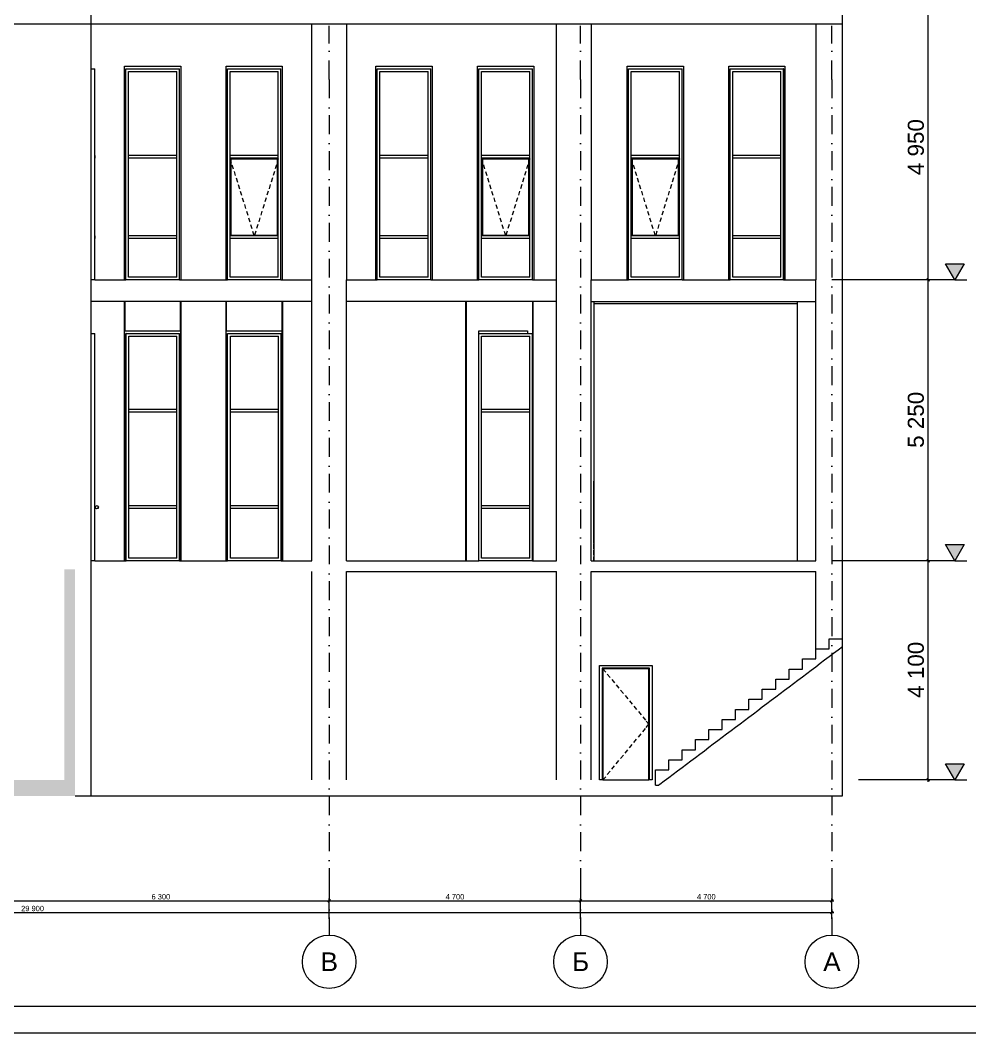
# Model space of a CAD drawing. Header units: millimetres. Extents: x 1499747 to 4230374, y -28481 to 441852.
# Drawn here: x 2546771 to 2564527, y -27675 to -8739 of the extents above; entities that cross this region are included whole.
import ezdxf
from ezdxf.xclip import XClip

# ---------------------------------------------------------------- set-up
doc = ezdxf.new("R2010")
doc.units = ezdxf.units.MM
doc.header["$MEASUREMENT"] = 0
doc.header["$XCLIPFRAME"] = 0
doc.linetypes.add('Штрихпунктирная', pattern=[670.277762, 352.777767, -176.388884, 0, -141.111112])
for name, color, linetype, lineweight in [('3 Разрез_22_0_Ном._пера__7_Ном._пера__7', 7, 'Continuous', 18), ('3 Разрез_22_Exterior walls_Ном._пера__1_Ном._пера__7', 7, 'Continuous', 18), ('3 Разрез_22_Витражные окна_Ном._пера__1_Ном._пера__7', 7, 'Continuous', 18), ('3 Разрез_22_Витражные окна_Ном._пера__92_Ном._пера__233', 233, 'Continuous', 18), ('3 Разрез_22_Двери Archicad_Ном._пера__3_Ном._пера__30', 30, 'Continuous', 18), ('3 Разрез_22_Двери Archicad_Ном._пера__87_Ном._пера__251', 251, 'Continuous', 18), ('3 Разрез_22_Конструктив - Балки_Ном._пера__10_Ном._пера__134', 134, 'Continuous', 18), ('3 Разрез_22_Конструктив - Колонны_Ном._пера__8_Ном._пера__12', 12, 'Continuous', 18), ('3 Разрез_22_Конструктив - Лестницы_Ном._пера__91_Ном._пера__171', 171, 'Continuous', 18), ('3 Разрез_22_Конструктив - Перекрытия_Ном._пера__1_Ном._пера__7', 7, 'Continuous', 18), ('3 Разрез_22_Конструктив - Перекрытия_Ном._пера__7', 7, 'Continuous', 18), ('3 Разрез_22_Конструктив - Перекрытия_Ном._пера__89_Ном._пера__111', 111, 'Continuous', 18), ('3 Разрез_22_Конструктив - Стены Ненесущие Газоблок_Ном._пера__87_Ном._пера__251', 251, 'Continuous', 18), ('3 Разрез_22_Конструктив - Стены Ненесущие_Ном._пера__87_Ном._пера__251', 251, 'Continuous', 18), ('3 Разрез_22_Конструктив - Стены Несущие_Ном._пера__7', 7, 'Continuous', 18), ('3 Разрез_22_Окна Archicad_Ном._пера__87_Ном._пера__251', 251, 'Continuous', 18), ('3 Разрез_22_Размер - Общий_Ном._пера__1_Ном._пера__7', 7, 'Continuous', 18), ('3 Разрез_22_Элемент Модели - Оси_Ном._пера__2_Ном._пера__8', 8, 'Continuous', 18)]:
    doc.layers.add(name, color=color, linetype=linetype, lineweight=lineweight)
doc.layers.add('Чертеж и Рисунок', color=7, linetype='Continuous')
doc.styles.add('СГЕНЕРИР_СТИЛЬ_2', font='arial.ttf')

# ---------------------------------------------------------------- blocks, each defined once
blk = doc.blocks.new('Чертеж_3_22', base_point=(1450000, 29700))
at = {"layer": '3 Разрез_22_Конструктив - Перекрытия_Ном._пера__7', "linetype": 'Continuous'}
blk.add_hatch(color=256, dxfattribs=at).paths.add_polyline_path([(1438095, 4728), (1438095, 4428), (1441595, 4428), (1441595, 4728)])
at = {"layer": '3 Разрез_22_Конструктив - Стены Несущие_Ном._пера__7', "linetype": 'Continuous'}
blk.add_hatch(color=256, dxfattribs=at).paths.add_polyline_path([(1441395, 8668), (1441395, 4728), (1441595, 4728), (1441595, 8668)])
at = {"layer": '3 Разрез_22_Размер - Общий_Ном._пера__1_Ном._пера__7', "linetype": 'Continuous'}
for points in [[(1458045, 14078), (1458219, 14378), (1457871, 14378)], [(1458045, 8828), (1458219, 9128), (1457871, 9128)], [(1458045, 4728), (1458219, 5028), (1457871, 5028)]]:
    blk.add_hatch(color=256, dxfattribs=at).paths.add_polyline_path(points)
at = {"layer": '3 Разрез_22_0_Ном._пера__7_Ном._пера__7', "linetype": 'Continuous', "flags": 128}
blk.add_lwpolyline([(1410000, 58900), (1410000, 500), (1491500, 500), (1491500, 58900)], close=True, dxfattribs=at)
blk.add_lwpolyline([(1408000, 0), (1492000, 0)], dxfattribs=at)
at = {"layer": '3 Разрез_22_Exterior walls_Ном._пера__1_Ном._пера__7', "linetype": 'Continuous'}
blk.add_line((1455094, 13678), (1455094, 8828), dxfattribs=at)
at = {"layer": '3 Разрез_22_Витражные окна_Ном._пера__1_Ном._пера__7', "linetype": 'Continuous'}
for p, q in [((1441895, 18028), (1441965, 18028)), ((1441965, 17978), (1441965, 18028)), ((1441965, 17378), (1441965, 18028)), ((1442544, 18028), (1443044, 18028)), ((1442544, 17378), (1442544, 18028)), ((1443044, 18028), (1443544, 18028)), ((1443544, 17378), (1443544, 18028)), ((1444444, 18028), (1444944, 18028)), ((1444444, 17378), (1444444, 18028)), ((1444944, 18028), (1445444, 18028)), ((1445444, 17378), (1445444, 18028)), ((1447245, 18028), (1447745, 18028)), ((1447245, 17378), (1447245, 18028)), ((1447745, 18028), (1448245, 18028)), ((1448245, 17378), (1448245, 18028)), ((1449145, 18028), (1449645, 18028)), ((1449145, 17378), (1449145, 18028)), ((1449645, 18028), (1450145, 18028)), ((1450145, 17378), (1450145, 18028)), ((1451944, 18028), (1452444, 18028)), ((1451944, 17378), (1451944, 18028)), ((1452444, 18028), (1452944, 18028)), ((1452944, 17378), (1452944, 18028)), ((1452945, 18028), (1452944, 18028)), ((1452944, 18027), (1452945, 18028)), ((1452945, 17378), (1452945, 18028)), ((1453844, 18028), (1454344, 18028)), ((1453844, 17378), (1453844, 18028)), ((1454344, 18028), (1454844, 18028)), ((1454845, 18028), (1454844, 18028)), ((1454844, 18027), (1454845, 18028)), ((1454844, 17378), (1454844, 18028)), ((1454845, 17378), (1454845, 18028)), ((1441965, 17378), (1441965, 17978)), ((1442594, 17978), (1443044, 17978)), ((1442594, 17378), (1442594, 17978)), ((1443044, 17978), (1443494, 17978)), ((1443494, 17378), (1443494, 17978)), ((1444494, 17978), (1444944, 17978)), ((1444494, 17378), (1444494, 17978)), ((1444944, 17978), (1445394, 17978)), ((1445394, 17378), (1445394, 17978)), ((1447295, 17978), (1447745, 17978)), ((1447295, 17378), (1447295, 17978)), ((1447745, 17978), (1448195, 17978)), ((1448195, 17378), (1448195, 17978)), ((1449195, 17978), (1449645, 17978)), ((1449195, 17378), (1449195, 17978)), ((1449645, 17978), (1450095, 17978)), ((1450095, 17378), (1450095, 17978)), ((1451994, 17978), (1452444, 17978)), ((1451994, 17378), (1451994, 17978)), ((1452444, 17978), (1452894, 17978)), ((1452894, 17378), (1452894, 17978)), ((1453894, 17978), (1454344, 17978)), ((1453894, 17378), (1453894, 17978)), ((1454344, 17978), (1454794, 17978)), ((1454794, 17378), (1454794, 17978)), ((1441965, 16478), (1441965, 17378)), ((1441965, 16478), (1441965, 17378)), ((1442544, 16478), (1442544, 17378)), ((1442594, 16478), (1442594, 17378)), ((1443494, 16478), (1443494, 17378)), ((1443544, 16478), (1443544, 17378)), ((1444444, 16478), (1444444, 17378)), ((1444494, 16478), (1444494, 17378)), ((1445394, 16478), (1445394, 17378)), ((1445444, 16478), (1445444, 17378)), ((1447245, 16478), (1447245, 17378)), ((1447295, 16478), (1447295, 17378)), ((1448195, 16478), (1448195, 17378)), ((1448245, 16478), (1448245, 17378)), ((1449145, 16478), (1449145, 17378)), ((1449195, 16478), (1449195, 17378)), ((1450095, 16478), (1450095, 17378)), ((1450145, 16478), (1450145, 17378)), ((1451944, 16478), (1451944, 17378)), ((1451994, 16478), (1451994, 17378)), ((1452894, 16478), (1452894, 17378)), ((1452944, 16478), (1452944, 17378)), ((1452945, 17378), (1452944, 17378)), ((1452945, 16478), (1452945, 17378)), ((1453844, 16478), (1453844, 17378)), ((1453894, 16478), (1453894, 17378)), ((1454794, 16478), (1454794, 17378)), ((1454845, 17378), (1454844, 17378)), ((1454844, 16478), (1454844, 17378)), ((1454845, 16478), (1454845, 17378)), ((1441965, 16403), (1441965, 16478)), ((1441965, 16378), (1441965, 16478)), ((1442544, 16378), (1442544, 16478)), ((1442594, 16378), (1442594, 16478)), ((1443494, 16403), (1443494, 16478)), ((1443544, 16378), (1443544, 16478)), ((1444444, 16378), (1444444, 16478)), ((1444494, 16378), (1444494, 16478)), ((1445394, 16403), (1445394, 16478)), ((1445444, 16378), (1445444, 16478)), ((1447245, 16378), (1447245, 16478)), ((1447295, 16378), (1447295, 16478)), ((1448195, 16403), (1448195, 16478)), ((1448245, 16378), (1448245, 16478)), ((1449145, 16378), (1449145, 16478)), ((1449195, 16378), (1449195, 16478)), ((1450095, 16403), (1450095, 16478)), ((1450145, 16378), (1450145, 16478)), ((1451944, 16378), (1451944, 16478)), ((1451994, 16378), (1451994, 16478)), ((1452894, 16403), (1452894, 16478)), ((1452944, 16378), (1452944, 16478)), ((1452945, 16478), (1452944, 16478)), ((1452945, 16378), (1452945, 16478)), ((1453844, 16378), (1453844, 16478)), ((1453894, 16378), (1453894, 16478)), ((1454794, 16403), (1454794, 16478)), ((1454845, 16478), (1454844, 16478)), ((1454844, 16378), (1454844, 16478)), ((1454845, 16378), (1454845, 16478)), ((1441965, 16403), (1441965, 16353)), ((1441965, 15078), (1441965, 16378)), ((1441965, 15078), (1441965, 16353)), ((1442544, 15078), (1442544, 16378)), ((1443044, 16403), (1442594, 16403)), ((1442594, 15078), (1442594, 16378)), ((1443044, 16353), (1442594, 16353)), ((1443494, 16403), (1443044, 16403)), ((1443494, 16353), (1443044, 16353)), ((1443494, 16378), (1443494, 16403)), ((1443494, 16353), (1443494, 16378)), ((1443494, 15078), (1443494, 16353)), ((1443544, 15078), (1443544, 16378)), ((1444444, 15078), (1444444, 16378)), ((1444944, 16403), (1444494, 16403)), ((1444494, 15078), (1444494, 16378)), ((1444944, 16353), (1444494, 16353)), ((1445379, 16338), (1444509, 16338)), ((1444509, 16338), (1444509, 14918)), ((1445394, 16403), (1444944, 16403)), ((1445394, 16353), (1444944, 16353)), ((1445379, 14918), (1445379, 16338)), ((1445394, 16378), (1445394, 16403)), ((1445394, 16353), (1445394, 16378)), ((1445394, 15078), (1445394, 16353)), ((1445444, 15078), (1445444, 16378)), ((1447245, 15078), (1447245, 16378)), ((1447745, 16403), (1447295, 16403)), ((1447295, 15078), (1447295, 16378)), ((1447745, 16353), (1447295, 16353)), ((1448195, 16403), (1447745, 16403)), ((1448195, 16353), (1447745, 16353)), ((1448195, 16378), (1448195, 16403)), ((1448195, 16353), (1448195, 16378)), ((1448195, 15078), (1448195, 16353)), ((1448245, 15078), (1448245, 16378)), ((1449145, 15078), (1449145, 16378)), ((1449645, 16403), (1449195, 16403)), ((1449195, 15078), (1449195, 16378)), ((1449645, 16353), (1449195, 16353)), ((1450080, 16338), (1449210, 16338)), ((1449210, 16338), (1449210, 14918)), ((1450095, 16403), (1449645, 16403)), ((1450095, 16353), (1449645, 16353)), ((1450080, 14918), (1450080, 16338)), ((1450095, 16378), (1450095, 16403)), ((1450095, 16353), (1450095, 16378)), ((1450095, 15078), (1450095, 16353)), ((1450145, 15078), (1450145, 16378)), ((1451944, 15078), (1451944, 16378)), ((1452444, 16403), (1451994, 16403)), ((1451994, 15078), (1451994, 16378)), ((1452444, 16353), (1451994, 16353)), ((1452879, 16338), (1452009, 16338)), ((1452009, 16338), (1452009, 14918)), ((1452894, 16403), (1452444, 16403)), ((1452894, 16353), (1452444, 16353)), ((1452879, 14918), (1452879, 16338)), ((1452894, 16378), (1452894, 16403)), ((1452894, 16353), (1452894, 16378)), ((1452894, 15078), (1452894, 16353)), ((1452944, 15078), (1452944, 16378)), ((1452945, 16378), (1452944, 16378)), ((1452945, 15078), (1452945, 16378)), ((1453844, 15078), (1453844, 16378)), ((1454344, 16403), (1453894, 16403)), ((1453894, 15078), (1453894, 16378)), ((1454344, 16353), (1453894, 16353)), ((1454794, 16403), (1454344, 16403)), ((1454794, 16353), (1454344, 16353)), ((1454794, 16378), (1454794, 16403)), ((1454794, 16353), (1454794, 16378)), ((1454794, 15078), (1454794, 16353)), ((1454845, 16378), (1454844, 16378)), ((1454844, 15078), (1454844, 16378)), ((1454845, 15078), (1454845, 16378)), ((1441965, 14903), (1441965, 15078)), ((1441965, 14878), (1441965, 15078)), ((1442544, 14878), (1442544, 15078)), ((1442594, 14878), (1442594, 15078)), ((1443494, 14903), (1443494, 15078)), ((1443544, 14878), (1443544, 15078)), ((1444444, 14878), (1444444, 15078)), ((1444494, 14878), (1444494, 15078)), ((1445394, 14903), (1445394, 15078)), ((1445444, 14878), (1445444, 15078)), ((1447245, 14878), (1447245, 15078)), ((1447295, 14878), (1447295, 15078)), ((1448195, 14903), (1448195, 15078)), ((1448245, 14878), (1448245, 15078)), ((1449145, 14878), (1449145, 15078)), ((1449195, 14878), (1449195, 15078)), ((1450095, 14903), (1450095, 15078)), ((1450145, 14878), (1450145, 15078)), ((1451944, 14878), (1451944, 15078)), ((1451994, 14878), (1451994, 15078)), ((1452894, 14903), (1452894, 15078)), ((1452944, 14878), (1452944, 15078)), ((1452945, 15078), (1452944, 15078)), ((1452945, 14878), (1452945, 15078)), ((1453844, 14878), (1453844, 15078)), ((1453894, 14878), (1453894, 15078)), ((1454794, 14903), (1454794, 15078)), ((1454845, 15078), (1454844, 15078)), ((1454844, 14878), (1454844, 15078)), ((1454845, 14878), (1454845, 15078)), ((1441965, 14903), (1441965, 14853)), ((1441965, 14078), (1441965, 14878)), ((1441965, 14128), (1441965, 14853)), ((1442544, 14078), (1442544, 14878)), ((1443044, 14903), (1442594, 14903)), ((1442594, 14128), (1442594, 14878)), ((1443044, 14853), (1442594, 14853)), ((1443494, 14903), (1443044, 14903)), ((1443494, 14853), (1443044, 14853)), ((1443494, 14878), (1443494, 14903)), ((1443494, 14853), (1443494, 14878)), ((1443494, 14128), (1443494, 14853)), ((1443544, 14078), (1443544, 14878)), ((1444444, 14078), (1444444, 14878)), ((1444944, 14903), (1444494, 14903)), ((1444494, 14128), (1444494, 14878)), ((1444944, 14853), (1444494, 14853)), ((1444509, 14918), (1445379, 14918)), ((1445394, 14903), (1444944, 14903)), ((1445394, 14853), (1444944, 14853)), ((1445394, 14878), (1445394, 14903)), ((1445394, 14853), (1445394, 14878)), ((1445394, 14128), (1445394, 14853)), ((1445444, 14078), (1445444, 14878)), ((1447245, 14078), (1447245, 14878)), ((1447745, 14903), (1447295, 14903)), ((1447295, 14128), (1447295, 14878)), ((1447745, 14853), (1447295, 14853)), ((1448195, 14903), (1447745, 14903)), ((1448195, 14853), (1447745, 14853)), ((1448195, 14878), (1448195, 14903)), ((1448195, 14853), (1448195, 14878)), ((1448195, 14128), (1448195, 14853)), ((1448245, 14078), (1448245, 14878)), ((1449145, 14078), (1449145, 14878)), ((1449645, 14903), (1449195, 14903)), ((1449195, 14128), (1449195, 14878)), ((1449645, 14853), (1449195, 14853)), ((1449210, 14918), (1450080, 14918)), ((1450095, 14903), (1449645, 14903)), ((1450095, 14853), (1449645, 14853)), ((1450095, 14878), (1450095, 14903)), ((1450095, 14853), (1450095, 14878)), ((1450095, 14128), (1450095, 14853)), ((1450145, 14078), (1450145, 14878)), ((1451944, 14078), (1451944, 14878)), ((1452444, 14903), (1451994, 14903)), ((1451994, 14128), (1451994, 14878)), ((1452444, 14853), (1451994, 14853)), ((1452009, 14918), (1452879, 14918)), ((1452894, 14903), (1452444, 14903)), ((1452894, 14853), (1452444, 14853)), ((1452894, 14878), (1452894, 14903)), ((1452894, 14853), (1452894, 14878)), ((1452894, 14128), (1452894, 14853)), ((1452944, 14078), (1452944, 14878)), ((1452945, 14878), (1452944, 14878)), ((1452945, 14078), (1452945, 14878)), ((1453844, 14078), (1453844, 14878)), ((1454344, 14903), (1453894, 14903)), ((1453894, 14128), (1453894, 14878)), ((1454344, 14853), (1453894, 14853)), ((1454794, 14903), (1454344, 14903)), ((1454794, 14853), (1454344, 14853)), ((1454794, 14878), (1454794, 14903)), ((1454794, 14853), (1454794, 14878)), ((1454794, 14128), (1454794, 14853)), ((1454845, 14878), (1454844, 14878)), ((1454844, 14078), (1454844, 14878)), ((1454845, 14078), (1454845, 14878)), ((1441965, 14078), (1441895, 14078)), ((1441965, 14078), (1441965, 14128)), ((1443044, 14078), (1442544, 14078)), ((1443044, 14128), (1442594, 14128)), ((1443494, 14128), (1443044, 14128)), ((1443544, 14078), (1443044, 14078)), ((1444944, 14078), (1444444, 14078)), ((1444944, 14128), (1444494, 14128)), ((1445394, 14128), (1444944, 14128)), ((1445444, 14078), (1444944, 14078)), ((1447745, 14078), (1447245, 14078)), ((1447745, 14128), (1447295, 14128)), ((1448195, 14128), (1447745, 14128)), ((1448245, 14078), (1447745, 14078)), ((1449645, 14078), (1449145, 14078)), ((1449645, 14128), (1449195, 14128)), ((1450095, 14128), (1449645, 14128)), ((1450145, 14078), (1449645, 14078)), ((1452444, 14078), (1451944, 14078)), ((1452444, 14128), (1451994, 14128)), ((1452894, 14128), (1452444, 14128)), ((1452944, 14078), (1452444, 14078)), ((1452945, 14078), (1452944, 14078)), ((1454344, 14078), (1453844, 14078)), ((1454344, 14128), (1453894, 14128)), ((1454794, 14128), (1454344, 14128)), ((1454844, 14078), (1454344, 14078)), ((1454845, 14078), (1454844, 14078)), ((1441895, 13078), (1441965, 13078)), ((1441965, 12128), (1441965, 13078)), ((1442544, 12128), (1442544, 13078)), ((1442547, 13078), (1442544, 13078)), ((1442547, 13078), (1443047, 13078)), ((1442547, 12128), (1442547, 13078)), ((1443047, 13078), (1443547, 13078)), ((1443547, 12128), (1443547, 13078)), ((1444444, 12128), (1444444, 13078)), ((1444447, 13078), (1444444, 13078)), ((1444447, 13078), (1444947, 13078)), ((1444447, 12128), (1444447, 13078)), ((1444947, 13078), (1445447, 13078)), ((1445447, 12128), (1445447, 13078)), ((1449145, 13078), (1449645, 13078)), ((1449145, 12128), (1449145, 13078)), ((1449645, 13078), (1450145, 13078)), ((1450145, 12128), (1450145, 13078)), ((1442597, 13028), (1443047, 13028)), ((1442597, 12128), (1442597, 13028)), ((1443047, 13028), (1443497, 13028)), ((1443497, 12128), (1443497, 13028)), ((1444497, 13028), (1444947, 13028)), ((1444497, 12128), (1444497, 13028)), ((1444947, 13028), (1445397, 13028)), ((1445397, 12128), (1445397, 13028)), ((1449195, 13028), (1449645, 13028)), ((1449195, 12128), (1449195, 13028)), ((1449645, 13028), (1450095, 13028)), ((1450095, 12128), (1450095, 13028)), ((1441965, 11628), (1441965, 12128)), ((1442544, 11628), (1442544, 12128)), ((1442547, 11628), (1442547, 12128)), ((1442597, 11628), (1442597, 12128)), ((1443497, 11653), (1443497, 12128)), ((1443547, 11628), (1443547, 12128)), ((1444444, 11628), (1444444, 12128)), ((1444444, 12128), (1444447, 12128)), ((1444447, 11628), (1444447, 12128)), ((1444497, 11628), (1444497, 12128)), ((1445397, 11653), (1445397, 12128)), ((1445447, 11628), (1445447, 12128)), ((1449145, 11628), (1449145, 12128)), ((1449195, 11628), (1449195, 12128)), ((1450095, 11653), (1450095, 12128)), ((1450145, 11628), (1450145, 12128)), ((1441965, 11228), (1441965, 11628)), ((1442544, 11228), (1442544, 11628)), ((1442547, 11228), (1442547, 11628)), ((1443047, 11653), (1442597, 11653)), ((1442597, 11228), (1442597, 11628)), ((1443047, 11603), (1442597, 11603)), ((1443497, 11653), (1443047, 11653)), ((1443497, 11603), (1443047, 11603)), ((1443497, 11628), (1443497, 11653)), ((1443497, 11603), (1443497, 11628)), ((1443497, 11228), (1443497, 11603)), ((1443547, 11228), (1443547, 11628)), ((1444444, 11628), (1444447, 11628)), ((1444444, 11228), (1444444, 11628)), ((1444447, 11228), (1444447, 11628)), ((1444947, 11653), (1444497, 11653)), ((1444497, 11228), (1444497, 11628)), ((1444947, 11603), (1444497, 11603)), ((1445397, 11653), (1444947, 11653)), ((1445397, 11603), (1444947, 11603)), ((1445397, 11628), (1445397, 11653)), ((1445397, 11603), (1445397, 11628)), ((1445397, 11228), (1445397, 11603)), ((1445447, 11228), (1445447, 11628)), ((1449145, 11228), (1449145, 11628)), ((1449645, 11653), (1449195, 11653)), ((1449195, 11228), (1449195, 11628)), ((1449645, 11603), (1449195, 11603)), ((1450095, 11653), (1449645, 11653)), ((1450095, 11603), (1449645, 11603)), ((1450095, 11628), (1450095, 11653)), ((1450095, 11603), (1450095, 11628)), ((1450095, 11228), (1450095, 11603)), ((1450145, 11228), (1450145, 11628)), ((1441965, 9828), (1441965, 11228)), ((1442544, 9828), (1442544, 11228)), ((1442547, 9828), (1442547, 11228)), ((1442597, 9828), (1442597, 11228)), ((1443497, 9853), (1443497, 11228)), ((1443547, 9828), (1443547, 11228)), ((1444444, 9828), (1444444, 11228)), ((1444444, 11228), (1444447, 11228)), ((1444447, 9828), (1444447, 11228)), ((1444497, 9828), (1444497, 11228)), ((1445397, 9853), (1445397, 11228)), ((1445447, 9828), (1445447, 11228)), ((1449145, 9828), (1449145, 11228)), ((1449195, 9828), (1449195, 11228)), ((1450095, 9853), (1450095, 11228)), ((1450145, 9828), (1450145, 11228)), ((1441969, 9855), (1441965, 9855)), ((1441969, 9847), (1441969, 9855)), ((1441969, 9828), (1441969, 9847)), ((1441999, 9857), (1441977, 9843)), ((1442024, 9849), (1441999, 9857)), ((1442026, 9844), (1442024, 9849)), ((1443047, 9853), (1442597, 9853)), ((1443497, 9853), (1443047, 9853)), ((1443497, 9828), (1443497, 9853)), ((1444947, 9853), (1444497, 9853)), ((1445397, 9853), (1444947, 9853)), ((1445397, 9828), (1445397, 9853)), ((1449645, 9853), (1449195, 9853)), ((1450095, 9853), (1449645, 9853)), ((1450095, 9828), (1450095, 9853)), ((1441965, 8828), (1441965, 9828)), ((1441969, 9801), (1441965, 9801)), ((1441977, 9843), (1441969, 9843)), ((1441969, 9809), (1441969, 9828)), ((1441977, 9813), (1441969, 9813)), ((1441969, 9801), (1441969, 9809)), ((1441977, 9838), (1441977, 9843)), ((1441977, 9828), (1441977, 9838)), ((1441977, 9817), (1441977, 9828)), ((1441977, 9813), (1441977, 9817)), ((1441999, 9798), (1441977, 9813)), ((1442024, 9806), (1441999, 9798)), ((1442026, 9811), (1442024, 9806)), ((1442026, 9839), (1442026, 9844)), ((1442026, 9828), (1442026, 9839)), ((1442032, 9835), (1442026, 9837)), ((1442026, 9816), (1442026, 9828)), ((1442026, 9818), (1442032, 9821)), ((1442026, 9811), (1442026, 9816)), ((1442035, 9828), (1442032, 9835)), ((1442032, 9821), (1442035, 9828)), ((1442544, 8828), (1442544, 9828)), ((1442547, 8828), (1442547, 9828)), ((1442597, 9828), (1442597, 9828)), ((1442597, 8878), (1442597, 9828)), ((1443047, 9803), (1442597, 9803)), ((1443497, 9803), (1443047, 9803)), ((1443497, 9803), (1443497, 9828)), ((1443497, 9828), (1443497, 9828)), ((1443497, 8878), (1443497, 9803)), ((1443547, 8828), (1443547, 9828)), ((1444444, 8828), (1444444, 9828)), ((1444444, 9828), (1444447, 9828)), ((1444447, 8828), (1444447, 9828)), ((1444497, 9828), (1444497, 9828)), ((1444497, 8878), (1444497, 9828)), ((1444947, 9803), (1444497, 9803)), ((1445397, 9803), (1444947, 9803)), ((1445397, 9803), (1445397, 9828)), ((1445397, 9828), (1445397, 9828)), ((1445397, 8878), (1445397, 9803)), ((1445447, 8828), (1445447, 9828)), ((1449145, 8828), (1449145, 9828)), ((1449195, 9828), (1449195, 9828)), ((1449195, 8878), (1449195, 9828)), ((1449645, 9803), (1449195, 9803)), ((1450095, 9803), (1449645, 9803)), ((1450095, 9803), (1450095, 9828)), ((1450095, 9828), (1450095, 9828)), ((1450095, 8878), (1450095, 9803)), ((1450145, 8828), (1450145, 9828)), ((1441965, 8828), (1441895, 8828)), ((1443047, 8828), (1442547, 8828)), ((1443047, 8878), (1442597, 8878)), ((1443497, 8878), (1443047, 8878)), ((1443547, 8828), (1443047, 8828)), ((1444947, 8828), (1444447, 8828)), ((1444947, 8878), (1444497, 8878)), ((1445397, 8878), (1444947, 8878)), ((1445447, 8828), (1444947, 8828)), ((1449645, 8828), (1449145, 8828)), ((1449645, 8878), (1449195, 8878)), ((1450095, 8878), (1449645, 8878)), ((1450145, 8828), (1449645, 8828))]:
    blk.add_line(p, q, dxfattribs=at)
at = {"layer": '3 Разрез_22_Витражные окна_Ном._пера__92_Ном._пера__233', "linetype": 'Continuous'}
for p, q in [((1444494, 16342), (1444509, 16293)), ((1444509, 16293), (1444513, 16281)), ((1445379, 16293), (1445375, 16281)), ((1445394, 16342), (1445379, 16293)), ((1449195, 16342), (1449210, 16293)), ((1449210, 16293), (1449214, 16281)), ((1450080, 16293), (1450076, 16281)), ((1450095, 16342), (1450080, 16293)), ((1451994, 16342), (1452009, 16293)), ((1452009, 16293), (1452013, 16281)), ((1452879, 16293), (1452875, 16281)), ((1452894, 16342), (1452879, 16293)), ((1444528, 16234), (1444551, 16157)), ((1444566, 16109), (1444590, 16033)), ((1445321, 16109), (1445298, 16033)), ((1445360, 16234), (1445336, 16157)), ((1449229, 16234), (1449252, 16157)), ((1449267, 16109), (1449291, 16033)), ((1450023, 16109), (1449999, 16033)), ((1450061, 16234), (1450038, 16157)), ((1452028, 16234), (1452052, 16157)), ((1452067, 16109), (1452090, 16033)), ((1452822, 16109), (1452798, 16033)), ((1452861, 16234), (1452837, 16157)), ((1444605, 15985), (1444629, 15909)), ((1445283, 15985), (1445259, 15909)), ((1449306, 15985), (1449330, 15909)), ((1449984, 15985), (1449960, 15909)), ((1452105, 15985), (1452129, 15909)), ((1452783, 15985), (1452759, 15909)), ((1444644, 15861), (1444667, 15785)), ((1444682, 15737), (1444706, 15661)), ((1445205, 15737), (1445182, 15661)), ((1445244, 15861), (1445220, 15785)), ((1449345, 15861), (1449369, 15785)), ((1449383, 15737), (1449407, 15661)), ((1449907, 15737), (1449883, 15661)), ((1449945, 15861), (1449921, 15785)), ((1452144, 15861), (1452168, 15785)), ((1452183, 15737), (1452206, 15661)), ((1452706, 15737), (1452682, 15661)), ((1452745, 15861), (1452721, 15785)), ((1444721, 15613), (1444745, 15537)), ((1445167, 15613), (1445143, 15537)), ((1449422, 15613), (1449446, 15537)), ((1449868, 15613), (1449844, 15537)), ((1452221, 15613), (1452245, 15537)), ((1452667, 15613), (1452643, 15537)), ((1444760, 15489), (1444783, 15412)), ((1444798, 15365), (1444822, 15288)), ((1445089, 15365), (1445066, 15288)), ((1445128, 15489), (1445104, 15412)), ((1449461, 15489), (1449485, 15412)), ((1449499, 15365), (1449523, 15288)), ((1449791, 15365), (1449767, 15288)), ((1449829, 15489), (1449805, 15412)), ((1452260, 15489), (1452284, 15412)), ((1452299, 15365), (1452323, 15288)), ((1452590, 15365), (1452566, 15288)), ((1452629, 15489), (1452605, 15412)), ((1444837, 15241), (1444861, 15164)), ((1445051, 15241), (1445027, 15164)), ((1449538, 15241), (1449562, 15164)), ((1449752, 15241), (1449728, 15164)), ((1452337, 15241), (1452361, 15164)), ((1452551, 15241), (1452527, 15164)), ((1444876, 15116), (1444899, 15040)), ((1444914, 14992), (1444920, 14974)), ((1444920, 14974), (1444938, 14918)), ((1444968, 14974), (1444950, 14918)), ((1444973, 14992), (1444968, 14974)), ((1445012, 15116), (1444988, 15040)), ((1449577, 15116), (1449601, 15040)), ((1449615, 14992), (1449621, 14974)), ((1449621, 14974), (1449639, 14918)), ((1449669, 14974), (1449651, 14918)), ((1449675, 14992), (1449669, 14974)), ((1449713, 15116), (1449689, 15040)), ((1452376, 15116), (1452400, 15040)), ((1452415, 14992), (1452420, 14974)), ((1452420, 14974), (1452438, 14918)), ((1452468, 14974), (1452451, 14918)), ((1452474, 14992), (1452468, 14974)), ((1452512, 15116), (1452489, 15040)), ((1444938, 14918), (1444942, 14903)), ((1444950, 14918), (1444945, 14903)), ((1449639, 14918), (1449643, 14903)), ((1449651, 14918), (1449647, 14903)), ((1452438, 14918), (1452443, 14903)), ((1452451, 14918), (1452446, 14903))]:
    blk.add_line(p, q, dxfattribs=at)
at = {"layer": '3 Разрез_22_Двери Archicad_Ном._пера__3_Ном._пера__30', "linetype": 'Continuous'}
for p, q in [((1451295, 11800), (1451295, 11728)), ((1451295, 11728), (1451295, 11724)), ((1451295, 11724), (1451295, 11721)), ((1451295, 11683), (1451295, 11611)), ((1451295, 11611), (1451295, 11601)), ((1451295, 11567), (1451295, 11566)), ((1451295, 11566), (1451295, 11494)), ((1451295, 11494), (1451295, 11479)), ((1451295, 11455), (1451295, 11449)), ((1451295, 11449), (1451295, 11377)), ((1451295, 11377), (1451295, 11356)), ((1451295, 11344), (1451295, 11332)), ((1451295, 11332), (1451295, 11260)), ((1451295, 11260), (1451295, 11234)), ((1451295, 11232), (1451295, 11215)), ((1451295, 11215), (1451295, 11143)), ((1451295, 11143), (1451295, 11111)), ((1451295, 11111), (1451295, 11098)), ((1451295, 11098), (1451295, 11026)), ((1451295, 11026), (1451295, 10988)), ((1451295, 10988), (1451295, 10981)), ((1451295, 10981), (1451295, 10909)), ((1451295, 10909), (1451295, 10866)), ((1451295, 10866), (1451295, 10864)), ((1451295, 10864), (1451295, 10792)), ((1451295, 10792), (1451295, 10747)), ((1451295, 10747), (1451295, 10675)), ((1451295, 10675), (1451295, 10630)), ((1451295, 10630), (1451295, 10558)), ((1451295, 10558), (1451295, 10513)), ((1451295, 10513), (1451295, 10441)), ((1451295, 10441), (1451295, 10396)), ((1451295, 10396), (1451295, 10386)), ((1451295, 10386), (1451295, 10314)), ((1451295, 10242), (1451295, 10314)), ((1451295, 10231), (1451295, 10242)), ((1451295, 10186), (1451295, 10231)), ((1451295, 10114), (1451295, 10186)), ((1451295, 10069), (1451295, 10114)), ((1451295, 9997), (1451295, 10069)), ((1451295, 9952), (1451295, 9997)), ((1451295, 9880), (1451295, 9952)), ((1451295, 9835), (1451295, 9880)), ((1451295, 9763), (1451295, 9835)), ((1451295, 9762), (1451295, 9763)), ((1451295, 9718), (1451295, 9762)), ((1451295, 9646), (1451295, 9718)), ((1451295, 9639), (1451295, 9646)), ((1451295, 9601), (1451295, 9639)), ((1451295, 9529), (1451295, 9601)), ((1451295, 9516), (1451295, 9529)), ((1451295, 9484), (1451295, 9516)), ((1451295, 9412), (1451295, 9484)), ((1451295, 9394), (1451295, 9412)), ((1451295, 9367), (1451295, 9394)), ((1451295, 9295), (1451295, 9367)), ((1451295, 9274), (1451295, 9295)), ((1451295, 9250), (1451295, 9271)), ((1451295, 9178), (1451295, 9250)), ((1451295, 9162), (1451295, 9178)), ((1451295, 9133), (1451295, 9148)), ((1451295, 9061), (1451295, 9133)), ((1451295, 9051), (1451295, 9061)), ((1451295, 9017), (1451295, 9026)), ((1451295, 8945), (1451295, 9017)), ((1451295, 8939), (1451295, 8945)), ((1451295, 8900), (1451295, 8903)), ((1451295, 8828), (1451295, 8900)), ((1451402, 4728), (1451402, 6871)), ((1451402, 6871), (1452388, 6871)), ((1451452, 6821), (1451452, 4728)), ((1452338, 6821), (1451452, 6821)), ((1452338, 4728), (1452338, 6821)), ((1452388, 6871), (1452388, 4728)), ((1452325, 6808), (1451465, 6808)), ((1451465, 6808), (1451465, 4728)), ((1451465, 6808), (1451516, 6746)), ((1451547, 6707), (1451598, 6646)), ((1452325, 4728), (1452325, 6808)), ((1451630, 6607), (1451681, 6546)), ((1451713, 6507), (1451764, 6445)), ((1451796, 6407), (1451847, 6345)), ((1451879, 6307), (1451930, 6245)), ((1451962, 6207), (1452013, 6145)), ((1452044, 6106), (1452095, 6045)), ((1452127, 6006), (1452178, 5944)), ((1452210, 5906), (1452261, 5844)), ((1452210, 5629), (1452261, 5691)), ((1452274, 5829), (1452325, 5768)), ((1452274, 5706), (1452325, 5768)), ((1452127, 5529), (1452178, 5591)), ((1451962, 5329), (1452013, 5390)), ((1452044, 5429), (1452095, 5491)), ((1451796, 5128), (1451847, 5190)), ((1451879, 5229), (1451930, 5290)), ((1451630, 4928), (1451681, 4990)), ((1451713, 5028), (1451764, 5090)), ((1451465, 4728), (1451516, 4789)), ((1451547, 4828), (1451598, 4889)), ((1451452, 4728), (1451402, 4728)), ((1451465, 4728), (1451452, 4728)), ((1451465, 4728), (1452325, 4728)), ((1452338, 4728), (1452325, 4728)), ((1452388, 4728), (1452338, 4728))]:
    blk.add_line(p, q, dxfattribs=at)
at = {"layer": '3 Разрез_22_Двери Archicad_Ном._пера__87_Ном._пера__251', "linetype": 'Continuous'}
blk.add_line((1447220, 16278), (1447245, 16278), dxfattribs=at)
at = {"layer": '3 Разрез_22_Конструктив - Балки_Ном._пера__10_Ном._пера__134', "linetype": 'Continuous'}
for p, q in [((1442517, 13678), (1442522, 13678)), ((1443566, 13678), (1443570, 13678)), ((1444418, 13678), (1444422, 13678)), ((1445466, 13678), (1445471, 13678)), ((1448903, 13678), (1448908, 13678)), ((1450152, 13678), (1450156, 13678)), ((1451245, 13678), (1451295, 13678)), ((1451295, 13678), (1455445, 13678)), ((1451295, 13638), (1455094, 13638))]:
    blk.add_line(p, q, dxfattribs=at)
at = {"layer": '3 Разрез_22_Конструктив - Колонны_Ном._пера__8_Ном._пера__12', "linetype": 'Continuous'}
for p, q in [((1441895, 18868), (1441895, 19028)), ((1441895, 14078), (1441895, 18868)), ((1455945, 14078), (1455945, 18868)), ((1441895, 8828), (1441895, 14078)), ((1446020, 13878), (1446020, 14078)), ((1446670, 8828), (1446670, 14078)), ((1450595, 8828), (1450595, 14078)), ((1451245, 8828), (1451245, 14078)), ((1455445, 13678), (1455445, 14078)), ((1455945, 8828), (1455945, 14078)), ((1446020, 13678), (1446020, 13878)), ((1446020, 8828), (1446020, 13678)), ((1455445, 8828), (1455445, 13678)), ((1441895, 4728), (1441895, 8828)), ((1455945, 7368), (1455945, 8828)), ((1446020, 4728), (1446020, 8628)), ((1446670, 4728), (1446670, 8628)), ((1450595, 4728), (1450595, 8628)), ((1451245, 4728), (1451245, 8628)), ((1455445, 7179), (1455445, 8628)), ((1455945, 4728), (1455945, 7217))]:
    blk.add_line(p, q, dxfattribs=at)
at = {"layer": '3 Разрез_22_Конструктив - Лестницы_Ном._пера__91_Ном._пера__171', "linetype": 'Continuous'}
for p, q in [((1455695, 7179), (1455695, 7368)), ((1455695, 7368), (1455945, 7368)), ((1455945, 7217), (1455861, 7154)), ((1455945, 7217), (1455945, 7368)), ((1455945, 7217), (1455945, 7217)), ((1455445, 6990), (1455445, 7179)), ((1455445, 7179), (1455695, 7179)), ((1455695, 7029), (1455611, 6966)), ((1455778, 7092), (1455695, 7029)), ((1455861, 7154), (1455778, 7092)), ((1455195, 6802), (1455195, 6990)), ((1455195, 6990), (1455445, 6990)), ((1455445, 6840), (1455361, 6777)), ((1455528, 6903), (1455445, 6840)), ((1455611, 6966), (1455528, 6903)), ((1454945, 6613), (1454945, 6802)), ((1454945, 6802), (1455195, 6802)), ((1455195, 6652), (1455111, 6589)), ((1455278, 6714), (1455195, 6652)), ((1455361, 6777), (1455278, 6714)), ((1454695, 6425), (1454695, 6613)), ((1454695, 6613), (1454945, 6613)), ((1454945, 6463), (1454861, 6400)), ((1455028, 6526), (1454945, 6463)), ((1455111, 6589), (1455028, 6526)), ((1454445, 6236), (1454445, 6425)), ((1454445, 6425), (1454695, 6425)), ((1454695, 6274), (1454611, 6212)), ((1454778, 6337), (1454695, 6274)), ((1454861, 6400), (1454778, 6337)), ((1454195, 6048), (1454195, 6236)), ((1454195, 6236), (1454445, 6236)), ((1454445, 6086), (1454361, 6023)), ((1454528, 6149), (1454445, 6086)), ((1454611, 6212), (1454528, 6149)), ((1453945, 5859), (1453945, 6048)), ((1453945, 6048), (1454195, 6048)), ((1454195, 5897), (1454111, 5834)), ((1454278, 5960), (1454195, 5897)), ((1454361, 6023), (1454278, 5960)), ((1453695, 5670), (1453695, 5859)), ((1453695, 5859), (1453945, 5859)), ((1453945, 5709), (1453861, 5646)), ((1454028, 5772), (1453945, 5709)), ((1454111, 5834), (1454028, 5772)), ((1453445, 5482), (1453445, 5670)), ((1453445, 5670), (1453695, 5670)), ((1453695, 5520), (1453611, 5457)), ((1453778, 5583), (1453695, 5520)), ((1453861, 5646), (1453778, 5583)), ((1453195, 5293), (1453195, 5482)), ((1453195, 5482), (1453445, 5482)), ((1453445, 5332), (1453361, 5269)), ((1453528, 5394), (1453445, 5332)), ((1453611, 5457), (1453528, 5394)), ((1452945, 5105), (1452945, 5293)), ((1452945, 5293), (1453195, 5293)), ((1453195, 5143), (1453111, 5080)), ((1453278, 5206), (1453195, 5143)), ((1453361, 5269), (1453278, 5206)), ((1452695, 4916), (1452695, 5105)), ((1452695, 5105), (1452945, 5105)), ((1452945, 4954), (1452861, 4892)), ((1453028, 5017), (1452945, 4954)), ((1453111, 5080), (1453028, 5017)), ((1452445, 4628), (1452445, 4916)), ((1452445, 4916), (1452695, 4916)), ((1452695, 4766), (1452611, 4703)), ((1452778, 4829), (1452695, 4766)), ((1452861, 4892), (1452778, 4829)), ((1452445, 4628), (1452511, 4628)), ((1452528, 4640), (1452511, 4628)), ((1452611, 4703), (1452528, 4640))]:
    blk.add_line(p, q, dxfattribs=at)
at = {"layer": '3 Разрез_22_Конструктив - Перекрытия_Ном._пера__1_Ном._пера__7', "linetype": 'Continuous'}
for p, q in [((1441895, 18868), (1441895, 19028)), ((1455945, 18868), (1455945, 19028)), ((1440295, 18868), (1441895, 18868)), ((1441895, 18868), (1441895, 18868)), ((1441895, 18868), (1455945, 18868)), ((1442519, 14078), (1442544, 14078)), ((1443544, 14078), (1443569, 14078)), ((1444419, 14078), (1444444, 14078)), ((1445444, 14078), (1445469, 14078)), ((1447220, 14078), (1447245, 14078)), ((1448245, 14078), (1448270, 14078)), ((1449120, 14078), (1449145, 14078)), ((1450145, 14078), (1450170, 14078)), ((1451919, 14078), (1451944, 14078)), ((1452944, 14078), (1452969, 14078)), ((1453819, 14078), (1453844, 14078)), ((1454844, 14078), (1454869, 14078)), ((1442517, 8828), (1442547, 8828)), ((1443547, 8828), (1443570, 8828)), ((1444418, 8828), (1444447, 8828)), ((1445447, 8828), (1445471, 8828)), ((1445471, 8828), (1446020, 8828)), ((1446670, 8828), (1448903, 8828)), ((1448903, 8828), (1448908, 8828)), ((1448908, 8828), (1449145, 8828)), ((1450145, 8828), (1450152, 8828)), ((1450152, 8828), (1450156, 8828)), ((1450156, 8828), (1450595, 8828)), ((1451245, 8828), (1451295, 8828)), ((1451295, 8828), (1455445, 8828)), ((1446670, 8628), (1450595, 8628)), ((1451245, 8628), (1455445, 8628))]:
    blk.add_line(p, q, dxfattribs=at)
at = {"layer": '3 Разрез_22_Конструктив - Перекрытия_Ном._пера__89_Ном._пера__111', "linetype": 'Continuous'}
for p, q in [((1441895, 4428), (1441895, 4728)), ((1455945, 4428), (1455945, 4728)), ((1441595, 4428), (1441895, 4428)), ((1441895, 4428), (1455945, 4428))]:
    blk.add_line(p, q, dxfattribs=at)
at = {"layer": '3 Разрез_22_Конструктив - Стены Ненесущие Газоблок_Ном._пера__87_Ном._пера__251', "linetype": 'Continuous'}
for p, q in [((1446020, 14078), (1446020, 18868)), ((1446670, 18868), (1446670, 14078)), ((1450595, 14078), (1450595, 18868)), ((1451245, 18868), (1451245, 14078)), ((1455445, 18868), (1455445, 14078)), ((1441965, 14078), (1442519, 14078)), ((1443569, 14078), (1444419, 14078)), ((1445469, 14078), (1446020, 14078)), ((1446670, 14078), (1447220, 14078)), ((1448270, 14078), (1449120, 14078)), ((1450170, 14078), (1450595, 14078)), ((1451245, 14078), (1451919, 14078)), ((1452969, 14078), (1453819, 14078)), ((1454869, 14078), (1455445, 14078)), ((1442517, 13678), (1441895, 13678)), ((1442517, 8828), (1442517, 13678)), ((1442519, 8828), (1442519, 13678)), ((1443566, 13678), (1442522, 13678)), ((1442522, 13678), (1442522, 13128)), ((1443566, 13128), (1443566, 13678)), ((1443569, 8828), (1443569, 13678)), ((1444418, 13678), (1443570, 13678)), ((1443570, 13678), (1443570, 8828)), ((1444418, 8828), (1444418, 13678)), ((1444419, 8828), (1444419, 13678)), ((1445466, 13678), (1444422, 13678)), ((1444422, 13678), (1444422, 13128)), ((1445466, 13128), (1445466, 13678)), ((1445469, 8828), (1445469, 13678)), ((1446020, 13678), (1445471, 13678)), ((1445471, 13678), (1445471, 8828)), ((1448903, 13678), (1446670, 13678)), ((1448903, 8828), (1448903, 13678)), ((1448905, 8828), (1448905, 13678)), ((1450152, 13678), (1448908, 13678)), ((1448908, 13678), (1448908, 8828)), ((1450152, 8828), (1450152, 13678)), ((1450155, 8828), (1450155, 13678)), ((1450595, 13678), (1450156, 13678)), ((1450156, 13678), (1450156, 8828)), ((1441965, 8828), (1442517, 8828)), ((1443570, 8828), (1444418, 8828))]:
    blk.add_line(p, q, dxfattribs=at)
at = {"layer": '3 Разрез_22_Конструктив - Стены Ненесущие_Ном._пера__87_Ном._пера__251', "linetype": 'Continuous'}
blk.add_line((1451295, 13678), (1451295, 8828), dxfattribs=at)
at = {"layer": '3 Разрез_22_Окна Archicad_Ном._пера__87_Ном._пера__251', "linetype": 'Continuous'}
for p, q in [((1442519, 18078), (1443569, 18078)), ((1442519, 14078), (1442519, 18078)), ((1443569, 18078), (1443569, 14078)), ((1444419, 18078), (1445469, 18078)), ((1444419, 14078), (1444419, 18078)), ((1445469, 18078), (1445469, 14078)), ((1447220, 18078), (1448270, 18078)), ((1447220, 14078), (1447220, 18078)), ((1448270, 18078), (1448270, 14078)), ((1449120, 18078), (1450170, 18078)), ((1449120, 14078), (1449120, 18078)), ((1450170, 18078), (1450170, 14078)), ((1451919, 18078), (1452969, 18078)), ((1451919, 14078), (1451919, 18078)), ((1451920, 14078), (1451920, 18078)), ((1452969, 18078), (1452969, 14078)), ((1453819, 18078), (1454869, 18078)), ((1453819, 14078), (1453819, 18078)), ((1453820, 14078), (1453820, 18078)), ((1454869, 18078), (1454869, 14078)), ((1442519, 13128), (1442519, 13128)), ((1442520, 13128), (1442519, 13128)), ((1442520, 13128), (1442521, 13128)), ((1442521, 13128), (1442522, 13128)), ((1442522, 13128), (1443566, 13128)), ((1443566, 13128), (1443566, 13128)), ((1443567, 13128), (1443566, 13128)), ((1443567, 13128), (1443568, 13128)), ((1443568, 13128), (1443569, 13128)), ((1443569, 13128), (1443569, 8828)), ((1444420, 13128), (1444419, 13128)), ((1444421, 13128), (1444420, 13128)), ((1444421, 13128), (1444422, 13128)), ((1444422, 13128), (1445466, 13128)), ((1444422, 13128), (1444422, 13128)), ((1445467, 13128), (1445466, 13128)), ((1445468, 13128), (1445467, 13128)), ((1445468, 13128), (1445469, 13128)), ((1445469, 13128), (1445469, 13128)), ((1445469, 13128), (1445469, 8828)), ((1449145, 13128), (1450055, 13128)), ((1449145, 13078), (1449145, 13128)), ((1450055, 13128), (1450055, 13078))]:
    blk.add_line(p, q, dxfattribs=at)
at = {"layer": '3 Разрез_22_Размер - Общий_Ном._пера__1_Ном._пера__7', "linetype": 'Continuous'}
for p, q in [((1457548, 14078), (1457548, 19028)), ((1458045, 14078), (1457871, 14378)), ((1457871, 14378), (1458219, 14378)), ((1458219, 14378), (1458045, 14078)), ((1457595, 14078), (1455745, 14078)), ((1457595, 14078), (1455745, 14078)), ((1458045, 14078), (1456245, 14078)), ((1457523, 14103), (1457573, 14053)), ((1457523, 14103), (1457573, 14053)), ((1457548, 8828), (1457548, 14078)), ((1458045, 14078), (1458270, 14078)), ((1458045, 8828), (1457871, 9128)), ((1457871, 9128), (1458219, 9128)), ((1458219, 9128), (1458045, 8828)), ((1457595, 8828), (1455745, 8828)), ((1457595, 8828), (1455745, 8828)), ((1458045, 8828), (1456245, 8828)), ((1457523, 8853), (1457573, 8803)), ((1457523, 8853), (1457573, 8803)), ((1457548, 4728), (1457548, 8828)), ((1458045, 8828), (1458270, 8828)), ((1458045, 4728), (1457871, 5028)), ((1457871, 5028), (1458219, 5028)), ((1458219, 5028), (1458045, 4728)), ((1457523, 4753), (1457573, 4703)), ((1458045, 4728), (1456245, 4728)), ((1457595, 4728), (1456245, 4728)), ((1457548, 4690), (1457548, 4728)), ((1458045, 4728), (1458270, 4728)), ((1440045, 2466), (1446345, 2466)), ((1446370, 2491), (1446320, 2441)), ((1446370, 2491), (1446320, 2441)), ((1446345, 2128), (1446345, 2513)), ((1446345, 2128), (1446345, 2513)), ((1446345, 2466), (1451045, 2466)), ((1451070, 2491), (1451020, 2441)), ((1451070, 2491), (1451020, 2441)), ((1451045, 2128), (1451045, 2513)), ((1451045, 2128), (1451045, 2513)), ((1451045, 2466), (1455745, 2466)), ((1455720, 2441), (1455770, 2491)), ((1455745, 2128), (1455745, 2513)), ((1455745, 2466), (1455782, 2466)), ((1455745, 2128), (1455745, 2293)), ((1425845, 2247), (1455745, 2247)), ((1455720, 2222), (1455770, 2272)), ((1455745, 2247), (1455782, 2247))]:
    blk.add_line(p, q, dxfattribs=at)
at = {"layer": '3 Разрез_22_Элемент Модели - Оси_Ном._пера__2_Ном._пера__8', "linetype": 'Штрихпунктирная'}
for p, q in [((1446345, 17828), (1446345, 18828)), ((1451045, 17828), (1451045, 18828)), ((1455745, 17828), (1455745, 18828)), ((1446345, 17828), (1446345, 2828)), ((1451045, 17828), (1451045, 2828)), ((1455745, 17828), (1455745, 2828)), ((1446345, 2828), (1446345, 1828)), ((1451045, 2828), (1451045, 1828)), ((1455745, 2828), (1455745, 1828))]:
    blk.add_line(p, q, dxfattribs=at)
at = {"layer": '3 Разрез_22_Элемент Модели - Оси_Ном._пера__2_Ном._пера__8', "linetype": 'Continuous'}
for p, q in [((1446345, 2828), (1446345, 2828)), ((1446345, 2828), (1446345, 2828)), ((1451045, 2828), (1451045, 2828)), ((1451045, 2828), (1451045, 2828)), ((1455745, 2828), (1455745, 2828)), ((1455745, 2828), (1455745, 2828))]:
    blk.add_line(p, q, dxfattribs=at)
for centre in [(1446345, 1328), (1451045, 1328), (1455745, 1328)]:
    blk.add_circle(centre, 500, dxfattribs=at)
at = {"layer": '3 Разрез_22_Размер - Общий_Ном._пера__1_Ном._пера__7', "linetype": 'Continuous', "char_height": 300, "attachment_point": 7, "rotation": 90, "style": 'СГЕНЕРИР_СТИЛЬ_2'}
for s, insert in [('\\A1;{\\pql;\\fArial|b0|i0|c204|p0;\\W1.000000;4\xa0950}', (1457470, 16038)), ('\\A1;{\\pql;\\fArial|b0|i0|c204|p0;\\W1.000000;5\xa0250}', (1457470, 10938)), ('\\A1;{\\pql;\\fArial|b0|i0|c204|p0;\\W1.000000;4\xa0100}', (1457470, 6263))]:
    blk.add_mtext(s, dxfattribs=dict(at, insert=insert))
at = {"layer": '3 Разрез_22_Размер - Общий_Ном._пера__1_Ном._пера__7', "linetype": 'Continuous', "char_height": 100, "attachment_point": 7, "style": 'СГЕНЕРИР_СТИЛЬ_2'}
for s, insert in [('\\A1;{\\pql;\\fArial|b0|i0|c204|p0;\\W1.000000;6\xa0300}', (1443023, 2492)), ('\\A1;{\\pql;\\fArial|b0|i0|c204|p0;\\W1.000000;4\xa0700}', (1448523, 2492)), ('\\A1;{\\pql;\\fArial|b0|i0|c204|p0;\\W1.000000;4\xa0700}', (1453223, 2492)), ('\\A1;{\\pql;\\fArial|b0|i0|c204|p0;\\W1.000000;29\xa0900}', (1440585, 2272))]:
    blk.add_mtext(s, dxfattribs=dict(at, insert=insert))
at = {"layer": '3 Разрез_22_Элемент Модели - Оси_Ном._пера__2_Ном._пера__8', "linetype": 'Continuous', "char_height": 350, "attachment_point": 1, "style": 'СГЕНЕРИР_СТИЛЬ_2'}
for s, insert in [('\\A1;{\\pql;\\fArial|b0|i0|c204|p0;\\W1.000000;В}', (1446184, 1503)), ('\\A1;{\\pql;\\fArial|b0|i0|c204|p0;\\W1.000000;Б}', (1450887, 1503)), ('\\A1;{\\pql;\\fArial|b0|i0|c204|p0;\\W1.000000;А}', (1455584, 1503))]:
    blk.add_mtext(s, dxfattribs=dict(at, insert=insert))

msp = doc.modelspace()

# ---------------------------------------------------------------- block references
at = {"layer": 'Чертеж и Рисунок', "linetype": 'Continuous'}
ref = msp.add_blockref('Чертеж_3_22', (2556202.85824, 2025.38887), dxfattribs=at)
XClip(ref).set_block_clipping_path([(1408000, 0), (1492000, 59400.0000000006)])

doc.saveas('drawing.dxf')
